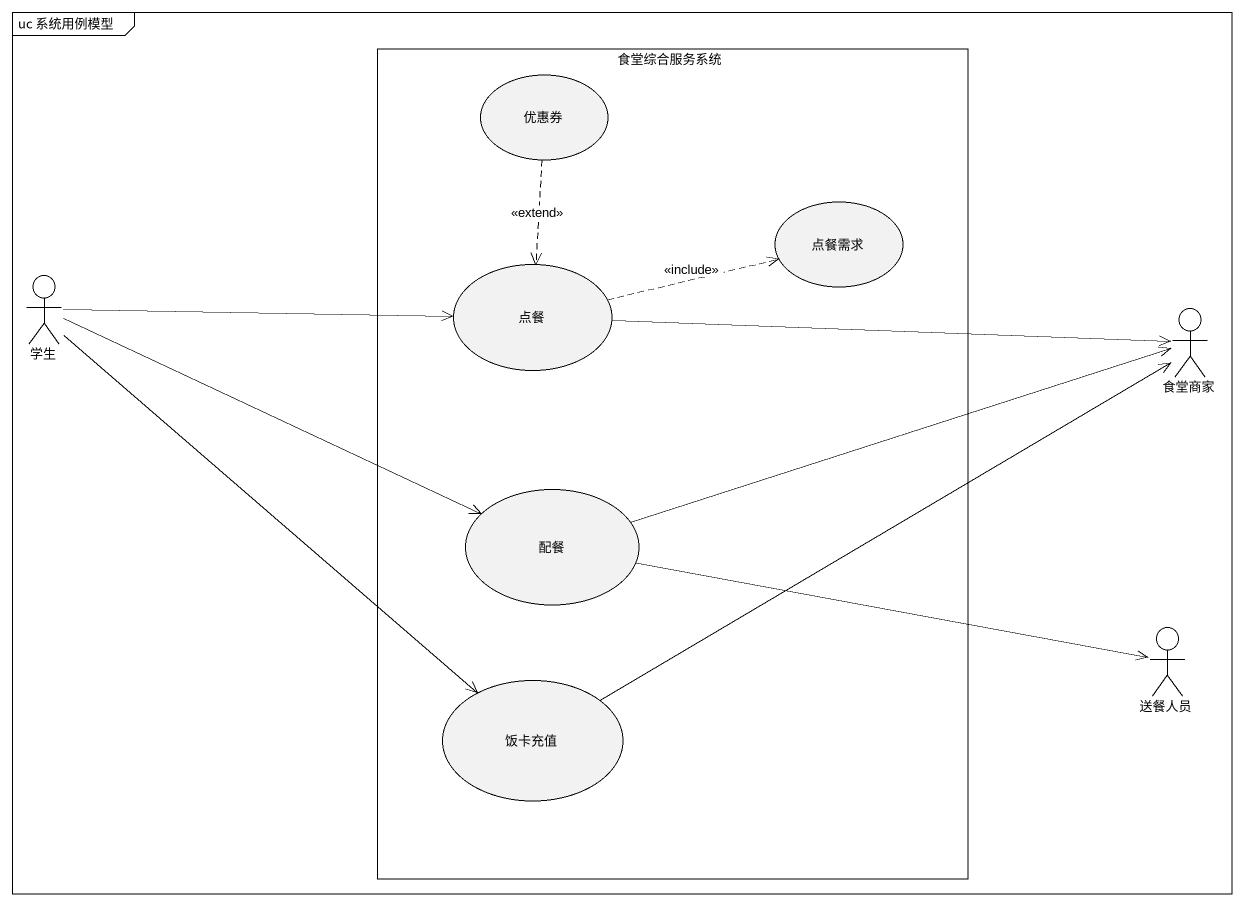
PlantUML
@startuml
mainframe uc 系统用例模型
rectangle 食堂综合服务系统 {
  usecase 优惠券
  usecase 点餐需求
  usecase 点餐
  usecase 配餐
  usecase 饭卡充值
}
actor 学生
actor 食堂商家
actor 送餐人员
优惠券 ..> 点餐 : <<extend>>
学生 -right-> 点餐
学生 -right-> 配餐
学生 --> 饭卡充值
点餐 .right.> 点餐需求 : <<include>>
点餐 -right-> 食堂商家
配餐 -right-> 食堂商家
配餐 -right-> 送餐人员
饭卡充值 -right-> 食堂商家
@enduml
